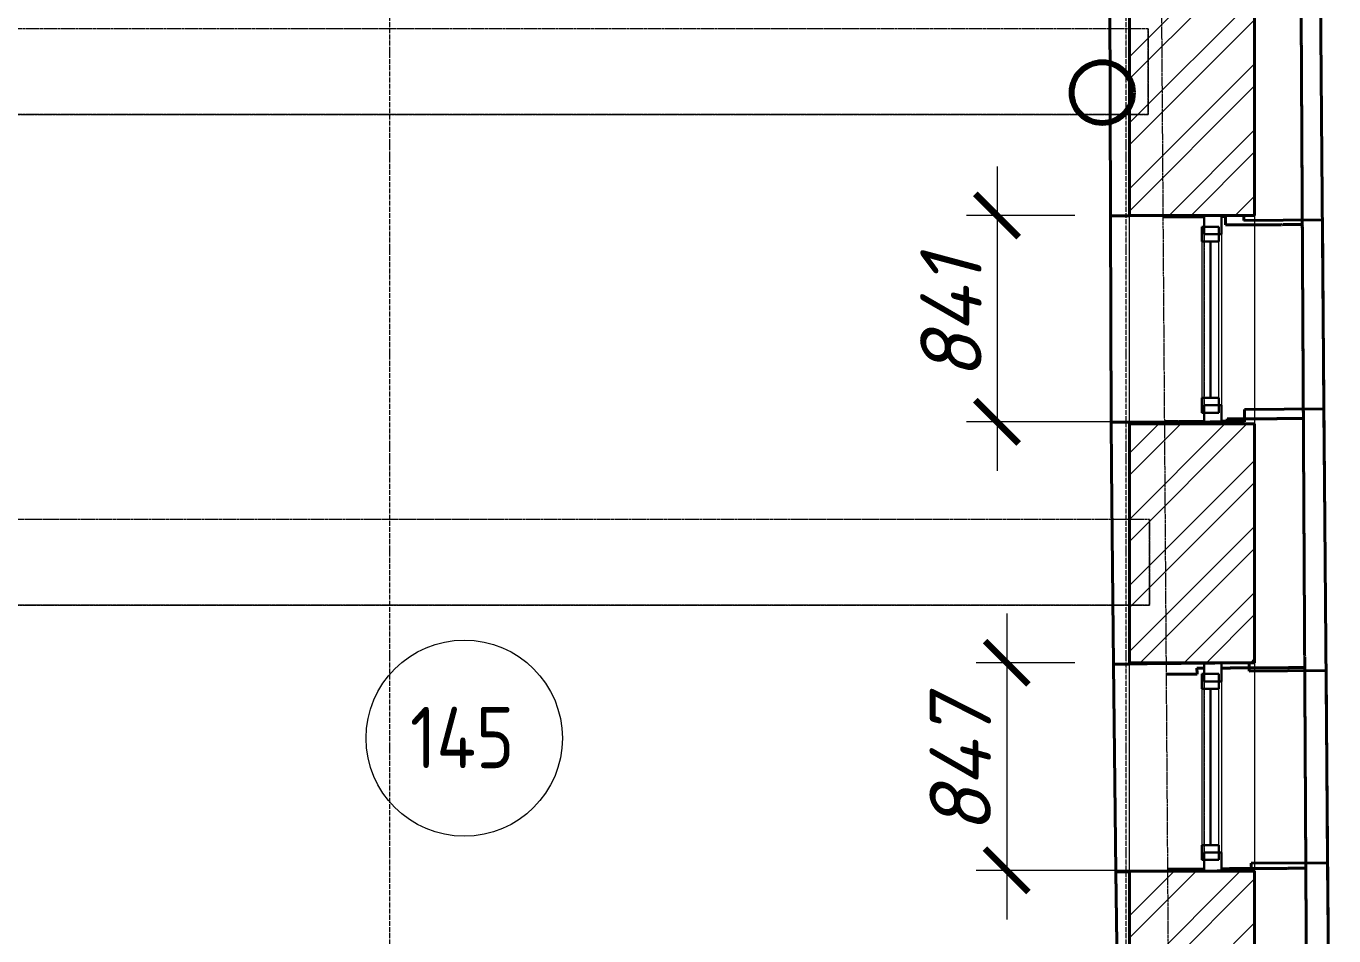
# Model space of a CAD drawing. Header units: millimetres. Extents: x 749182 to 2267578, y 70462 to 311449.
# Drawn here: x 2003148 to 2008477, y 78351 to 82060 of the extents above; entities that cross this region are included whole.
import ezdxf

# ---------------------------------------------------------------- set-up
doc = ezdxf.new("R2010")
doc.units = ezdxf.units.MM
for name, pattern in [('ADSK_Линия сетки', [25, 20, -2.5, 0, -2.5]), ('ADSK_Сверху', [4.5, 3, -1.5]), ('осеваяX2', [4, 2.5, -0.5, 0.5, -0.5])]:
    doc.linetypes.add(name, pattern=pattern)
doc.layers.get('Defpoints').update_dxf_attribs({"color": 255})
for name, color, linetype, lineweight in [('_ Окна', 7, 'Continuous', 30), ('Витраж', 7, 'Continuous', 9), ('Каркас', 7, 'Continuous', 9), ('Марки помещений', 7, 'Continuous', 20), ('Окна', 7, 'Continuous', 18), ('Оси', 165, 'осеваяX2', 13), ('Перекрытие', 7, 'Continuous', 18), ('размеры', 7, 'Continuous', 9), ('Стены', 184, 'Continuous', 40), ('Стены наружные', 7, 'Continuous', 18), ('Стены разрез', 7, 'Continuous', 35), ('стояки', 7, 'Continuous', 9)]:
    doc.layers.add(name, color=color, linetype=linetype, lineweight=lineweight)
doc.layers.add('планы со стояками отопление_dwg', color=7, linetype='Continuous', lineweight=9, true_color=0x767676)
doc.styles.add('GOST Common_2', font='GOST_Common.ttf', dxfattribs={"width": 0.9, "height": 200})
doc.styles.add('М2', font='isocpeui.ttf')
doc.dimstyles.new('SPDS 1_100', dxfattribs={"dimscale": 100, "dimtxt": 2.5, "dimasz": 1.77, "dimexe": 1.25, "dimexo": 0.625, "dimtad": 1, "dimdec": 0, "dimrnd": 0.001, "dimzin": 9, "dimtxsty": 'М2', "dimblk": 'ARCHTICK', "dimcen": 2.5, "dimdle": 2, "dimclrt": 256, "dimadec": 0, "dimazin": 2, "dimtfac": 0.75, "dimtdec": 0, "dimtmove": 1, "dimatfit": 3, "dimfxl": 0, "dimtolj": 1, "dimlwd": 9, "dimlwe": 9, "dimarcsym": 0})

# ---------------------------------------------------------------- blocks, each defined once
blk = doc.blocks.new('Существующие стены 2 этаж - Существующие стены 2 этаж-699583-01 План 1-го этажа маркировочный')
at = {"layer": 'Стены', "color": 254, "linetype": 'ADSK_Сверху', "true_color": 0xe8c5d7}
for p, q in [((50113.3, 8335.8), (50159.1, -55.6)), ((50128.1, 5634.3), (50122.5, 6654.3)), ((49560, 5665.1), (49675.2, 5665.9)), ((49675.2, 5665.9), (49560, 5665.1)), ((49675.2, 5665.9), (49728.4, 5666.3)), ((49728.4, 5666.3), (49675.2, 5665.9)), ((49798.4, 5666.8), (49815.2, 5666.9)), ((49815.2, 5666.9), (49798.4, 5666.8)), ((49815.2, 5666.9), (49815.4, 5632.6)), ((49815.4, 5632.6), (49815.2, 5666.9)), ((49815.4, 5632.6), (50128.1, 5634.3)), ((50128.1, 5634.3), (49815.4, 5632.6)), ((50132.4, 4843.5), (50128.1, 5634.3)), ((50132.4, 4843.5), (50128.1, 5634.3)), ((50128.1, 5634.3), (50132.4, 4843.5)), ((49681.2, 4831.5), (49565.8, 4830.7)), ((49565.8, 4830.7), (49681.2, 4831.5)), ((49728.4, 4831.9), (49681.2, 4831.5)), ((49681.2, 4831.5), (49728.4, 4831.9)), ((49821.2, 4832.6), (49798.4, 4832.4)), ((49798.4, 4832.4), (49821.2, 4832.6)), ((50132.4, 4843.5), (49821.2, 4841.8)), ((49821.2, 4841.8), (50132.4, 4843.5)), ((49821.2, 4841.8), (49821.2, 4832.6)), ((49821.2, 4832.6), (49821.2, 4841.8)), ((50137.9, 3828.1), (50132.4, 4843.5)), ((49573, 3800.9), (49699, 3801.8)), ((49699, 3801.8), (49573, 3800.9)), ((49698.8, 3825.4), (49728.4, 3825.6)), ((49728.4, 3825.6), (49698.8, 3825.4)), ((49699, 3801.8), (49698.8, 3825.4)), ((49698.8, 3825.4), (49699, 3801.8)), ((49798.4, 3826.1), (49838.8, 3826.4)), ((49838.8, 3826.4), (49798.4, 3826.1)), ((49838.8, 3826.4), (50137.9, 3828.1)), ((50137.9, 3828.1), (49838.8, 3826.4)), ((50142.4, 3010), (50137.9, 3828.1)), ((50142.4, 3010), (50137.9, 3828.1)), ((50137.9, 3828.1), (50142.4, 3010)), ((49704.8, 3006.5), (49578.6, 3005.6)), ((49578.6, 3005.6), (49704.8, 3006.5)), ((49728.4, 3006.8), (49704.8, 3006.5)), ((49704.8, 3006.5), (49728.4, 3006.8)), ((49844.8, 3008.4), (49798.4, 3007.8)), ((49798.4, 3007.8), (49844.8, 3008.4)), ((50142.4, 3010), (49844.8, 3008.4)), ((49844.8, 3008.4), (50142.4, 3010)), ((50148, 1988.3), (50142.4, 3010))]:
    blk.add_line(p, q, dxfattribs=at)
blk = doc.blocks.new('ADSK_БалкаЖБ_Прямоугольная - 350х280мм-843460-01 План 1-го этажа маркировочный')
at = {"layer": 'Каркас', "color": 253, "linetype": 'ADSK_Сверху', "true_color": 0xaaaaaa}
for p, q in [((-3601.1, 175), (-3601.1, -175)), ((-3601.1, 175), (3601.1, 175)), ((-3601.1, -175), (3601.1, -175))]:
    blk.add_line(p, q, dxfattribs=at)
at = {"layer": 'Каркас', "color": 253, "linetype": 'ADSK_Сверху', "true_color": 0xb2b2b2}
for p, q in [((-3601.1, -175), (-3601.1, 175)), ((3601.1, 175), (-3601.1, 175)), ((-3601.1, -175), (3601.1, -175))]:
    blk.add_line(p, q, dxfattribs=at)
blk = doc.blocks.new('ADSK_БалкаЖБ_Прямоугольная - 350х280мм-843461-01 План 1-го этажа маркировочный')
at = {"layer": 'Каркас', "color": 253, "linetype": 'ADSK_Сверху', "true_color": 0xaaaaaa}
for p, q in [((-3601.1, 175), (-3601.1, -175)), ((-3601.1, 175), (3601.1, 175)), ((-3601.1, -175), (3601.1, -175))]:
    blk.add_line(p, q, dxfattribs=at)
at = {"layer": 'Каркас', "color": 253, "linetype": 'ADSK_Сверху', "true_color": 0xb2b2b2}
for p, q in [((-3601.1, -175), (-3601.1, 175)), ((3601.1, 175), (-3601.1, 175)), ((-3601.1, -175), (3601.1, -175))]:
    blk.add_line(p, q, dxfattribs=at)
blk = doc.blocks.new('Прямоугольный импост - 70х20_56мм-1425354-01 План 1-го этажа маркировочный')
at = {"layer": 'Витраж', "color": 253, "linetype": 'ADSK_Сверху', "true_color": 0xaaaaaa}
for p, q in [((495.5, 2143), (425.5, 2143)), ((425.5, 2067), (425.5, 2143)), ((495.5, 2067), (495.5, 2143)), ((425.5, 1293), (425.5, 1369)), ((495.5, 1293), (495.5, 1369)), ((425.5, 1293), (495.5, 1293))]:
    blk.add_line(p, q, dxfattribs=at)
blk = doc.blocks.new('Прямоугольный импост - 70х20_56мм-1257200-01 План 1-го этажа маркировочный')
at = {"layer": 'Витраж', "color": 253, "linetype": 'ADSK_Сверху', "true_color": 0xaaaaaa}
for p, q in [((-76, 35), (0, 35)), ((0, 35), (0, -35)), ((0, -35), (-76, -35))]:
    blk.add_line(p, q, dxfattribs=at)
blk = doc.blocks.new('Прямоугольный импост - 70х20_56мм-1257201-01 План 1-го этажа маркировочный')
at = {"layer": 'Витраж', "color": 253, "linetype": 'ADSK_Сверху', "true_color": 0xaaaaaa}
for p, q in [((0, 35), (-76, 35)), ((0, -35), (0, 35)), ((-76, -35), (0, -35))]:
    blk.add_line(p, q, dxfattribs=at)
blk = doc.blocks.new('Прямоугольный импост - 70х60мм-1425356-01 План 1-го этажа маркировочный')
at = {"layer": 'Витраж', "color": 253, "linetype": 'ADSK_Сверху', "true_color": 0xaaaaaa}
for p, q in [((495.5, 7579.9), (425.5, 7579.9)), ((425.5, 6881.9), (425.5, 7579.9)), ((495.5, 6881.9), (495.5, 7579.9)), ((425.5, 6881.9), (495.5, 6881.9))]:
    blk.add_line(p, q, dxfattribs=at)
blk = doc.blocks.new('Существующие стены 1 эт - Существующие стены 1 эт-653793-01 План 1-го этажа маркировочный')
at = {"layer": 'Стены'}
for p, q in [((50189.1, 8257.2), (50256.6, -151.9)), ((49346.7, 5669.6), (49343.5, 6689.2)), ((49728.4, 5670.8), (49346.7, 5669.6)), ((49346.7, 5669.6), (49423.4, 5669.8)), ((49423.4, 5669.8), (49346.7, 5669.6)), ((49349.4, 4828.3), (49346.7, 5669.6)), ((49349.4, 4828.3), (49346.7, 5669.6)), ((49346.7, 5669.6), (49349.4, 4828.3)), ((49349.4, 4828.3), (49346.7, 5669.6)), ((49890, 5671.3), (49798.4, 5671)), ((49890, 5650.7), (49890, 5671.3)), ((50210, 5653.3), (49890, 5650.7)), ((50210, 5653.3), (50216.1, 4882.7)), ((49892.5, 4880.1), (50216.1, 4882.7)), ((49892.6, 4830), (49892.5, 4880.1)), ((49349.4, 4828.3), (49728.4, 4829.5)), ((49423.4, 4828.5), (49349.4, 4828.3)), ((49349.4, 4828.3), (49423.4, 4828.5)), ((49350, 4652.3), (49349.4, 4828.3)), ((49798.4, 4829.7), (49892.6, 4830)), ((49351.6, 4504.4), (49350, 4652.3)), ((49359, 3841.8), (49351.6, 4504.4)), ((49728.4, 3845.9), (49359, 3841.8)), ((49359, 3841.8), (49423.4, 3842.5)), ((49423.4, 3842.5), (49359, 3841.8)), ((49368.5, 2995.2), (49359, 3841.8)), ((49368.5, 2995.2), (49359, 3841.8)), ((49359, 3841.8), (49368.5, 2995.2)), ((49368.5, 2995.2), (49359, 3841.8)), ((49910.9, 3847.9), (49798.4, 3846.7)), ((49911.3, 3813.2), (49910.9, 3847.9)), ((50224.7, 3815.7), (49911.3, 3813.2)), ((50224.7, 3815.7), (50231, 3032.6)), ((49368.5, 2995.2), (49423.4, 2995.8)), ((49423.4, 2995.8), (49368.5, 2995.2)), ((49368.5, 2995.2), (49423.4, 2995.8)), ((49379.6, 2009.6), (49368.5, 2995.2)), ((49611.2, 2997.9), (49728.4, 2999.3)), ((49798.4, 3000), (49920.4, 3001.4)), ((49920.1, 3030.1), (50231, 3032.6)), ((49920.4, 3001.4), (49920.1, 3030.1))]:
    blk.add_line(p, q, dxfattribs=at)
at = {"layer": 'Стены разрез'}
for p, q in [((50210, 5653.3), (50201.7, 6683.2)), ((49343.6, 6652.4), (49346.7, 5669.6)), ((49346.7, 5669.6), (49750, 5670.9)), ((49750, 5670.9), (49890, 5671.3)), ((49890, 5671.3), (49890, 5650.7)), ((49890, 5650.7), (50210, 5653.3)), ((50216.1, 4882.7), (49892.5, 4880.1)), ((49892.5, 4880.1), (49892.6, 4830)), ((50224.7, 3815.7), (50216.1, 4882.7)), ((49752.6, 4829.6), (49349.4, 4828.3)), ((49349.4, 4828.3), (49350, 4652.3)), ((49892.6, 4830), (49752.6, 4829.6)), ((49350, 4652.3), (49351.6, 4504.4)), ((49351.6, 4504.4), (49359, 3841.8)), ((49359, 3841.8), (49770.9, 3846.4)), ((49770.9, 3846.4), (49910.9, 3847.9)), ((49910.9, 3847.9), (49911.3, 3813.2)), ((49911.3, 3813.2), (50224.7, 3815.7)), ((49780.4, 2999.8), (49368.5, 2995.2)), ((49368.5, 2995.2), (49379.6, 2009.6)), ((49920.4, 3001.4), (49780.4, 2999.8)), ((50231, 3032.6), (49920.1, 3030.1)), ((49920.1, 3030.1), (49920.4, 3001.4)), ((50239.4, 1980.8), (50231, 3032.6))]:
    blk.add_line(p, q, dxfattribs=at)
blk = doc.blocks.new('Витраж-тент со смещением вовне - 60мм 30 сдвиг-1466941-01 План 1-го этажа маркировочный')
at = {"layer": '_ Окна'}
for p, q in [((-379, 25), (-379, -45)), ((-379, 25), (-319, 25)), ((-379, -45), (-379, 25)), ((-319, 25), (-319, -45)), ((379, 25), (319, 25)), ((319, 25), (319, -45)), ((379, -45), (379, 25)), ((379, -45), (379, 25)), ((-319, -45), (-379, -45)), ((-319, -10), (319, -10)), ((319, -45), (379, -45))]:
    blk.add_line(p, q, dxfattribs=at)
at = {"layer": 'Окна'}
for p, q in [((319, 25), (-319, 25)), ((-319, -45), (319, -45))]:
    blk.add_line(p, q, dxfattribs=at)
blk = doc.blocks.new('Прямоугольный импост - 70х20_56мм-V173-01 План 1-го этажа маркировочный')
at = {"layer": 'Витраж', "lineweight": 30}
for p, q in [((-76, 35), (0, 35)), ((-76, -35), (-76, 35)), ((0, 35), (0, -35)), ((0, -35), (-76, -35))]:
    blk.add_line(p, q, dxfattribs=at)
blk = doc.blocks.new('Прямоугольный импост - 70х20_56мм-V174-01 План 1-го этажа маркировочный')
at = {"layer": 'Витраж', "lineweight": 30}
for p, q in [((0, 35), (-76, 35)), ((-76, 35), (-76, -35)), ((0, -35), (0, 35)), ((-76, -35), (0, -35))]:
    blk.add_line(p, q, dxfattribs=at)
blk = doc.blocks.new('Прямоугольный импост - 70х60мм-V36-01 План 1-го этажа маркировочный')
at = {"layer": 'Витраж'}
for p, q in [((425.5, 1369), (425.5, 2067)), ((495.5, 2067), (495.5, 1369))]:
    blk.add_line(p, q, dxfattribs=at)
blk = doc.blocks.new('планы со стояками отопление_dwg-1484427-01 План 1-го этажа маркировочный')
at = {"layer": 'стояки', "lineweight": 80}
blk.add_circle((221708.3, 162249.1), 124.3, dxfattribs=at)
blk = doc.blocks.new('_ArchTick')
at = {"color": 0, "linetype": 'ByBlock', "const_width": 0.15}
blk.add_lwpolyline([(-0.5, -0.5), (0.5, 0.5)], dxfattribs=at)
blk = doc.blocks.new('*D2816')
at = {"layer": 'Defpoints', "color": 0, "lineweight": 20, "transparency": 16777216}
for p in [(2007483.6, 79464.6), (2007143.7, 78618), (2008140.6, 78618)]:
    blk.add_point(p, dxfattribs=at)
at = {"layer": 'размеры', "color": 0, "lineweight": 9, "transparency": 16777216}
for p, q in [((2007143.7, 79664.6), (2007143.7, 78418)), ((2007421.1, 79464.6), (2007018.7, 79464.6)), ((2008078.1, 78618), (2007018.7, 78618))]:
    blk.add_line(p, q, dxfattribs=at)
at = {"layer": 'размеры', "color": 0, "lineweight": 9, "transparency": 16777216, "xscale": 177, "yscale": 177, "zscale": 177}
for p, rotation in [((2007143.7, 79464.6), 90), ((2007143.7, 78618), 270)]:
    blk.add_blockref('_ArchTick', p, dxfattribs=dict(at, rotation=rotation))
at = {"layer": 'размеры', "lineweight": 20, "transparency": 16777216, "insert": (2006954.6, 79041.3), "char_height": 250, "width": 474.561, "attachment_point": 5, "rotation": 90, "style": 'М2'}
blk.add_mtext('\\A1;847', dxfattribs=at)
blk = doc.blocks.new('*D2817')
at = {"layer": 'Defpoints', "color": 0, "lineweight": 20, "transparency": 16777216}
for p in [(2007483.6, 81287.9), (2007104.2, 80446.6), (2008112.9, 80446.6)]:
    blk.add_point(p, dxfattribs=at)
at = {"layer": 'размеры', "color": 0, "lineweight": 9, "transparency": 16777216}
for p, q in [((2007104.2, 81487.9), (2007104.2, 80246.6)), ((2007421.1, 81287.9), (2006979.2, 81287.9)), ((2008050.4, 80446.6), (2006979.2, 80446.6))]:
    blk.add_line(p, q, dxfattribs=at)
at = {"layer": 'размеры', "color": 0, "lineweight": 9, "transparency": 16777216, "xscale": 177, "yscale": 177, "zscale": 177}
for p, rotation in [((2007104.2, 81287.9), 90), ((2007104.2, 80446.6), 270)]:
    blk.add_blockref('_ArchTick', p, dxfattribs=dict(at, rotation=rotation))
at = {"layer": 'размеры', "lineweight": 20, "transparency": 16777216, "insert": (2006916.7, 80867.3), "char_height": 250, "width": 429.56, "attachment_point": 5, "rotation": 90, "style": 'М2'}
blk.add_mtext('\\A1;841', dxfattribs=at)
blk = doc.blocks.new('ADSK_Марка_Помещение_ОдноЗначение - Номер-247393-01 План 1-го этажа маркировочный')
at = {"layer": 'Марки помещений'}
blk.add_circle((0, 0), 4, dxfattribs=at)

msp = doc.modelspace()

# ---------------------------------------------------------------- hatches: boundary and pattern name
at = {"layer": 'Стены наружные', "lineweight": 9}
h = msp.add_hatch(dxfattribs=at)
h.set_pattern_fill('FP_4', color=256, angle=45, style=0, pattern_type=2)
h.set_pattern_definition([(45, (1958220.23, 75616.62), (-134.70384, 134.70384), []), (45, (1958310.03, 75616.62), (-134.70384, 134.70384), [])])
h.paths.add_polyline_path([(2008153.6265, 75766.8503), (2008153.6265, 76782.286), (2007643.6265, 76782.286), (2007643.6265, 75766.8503), (2008148.0145, 75766.8503)])
h.paths.add_polyline_path([(2008153.6265, 77632.286), (2008153.6265, 78614.5654), (2007643.6265, 78614.5654), (2007643.6265, 77632.286), (2007815.88, 77632.286)])
h.paths.add_polyline_path([(2008153.6265, 79464.5654), (2008153.6265, 80437.9493), (2007643.6265, 80437.9493), (2007643.6265, 79464.5654), (2007815.88, 79464.5654)])
h.paths.add_polyline_path([(2007643.6265, 81287.9493), (2008153.6265, 81287.9493), (2008153.6265, 82274.9434), (2007643.6265, 82274.9434), (2007643.6265, 82000.6814)])
h.paths.add_polyline_path([(2008153.6265, 83124.9434), (2008153.6265, 84658.9208), (2007643.6265, 84658.9208), (2007643.6265, 83124.9434), (2008104.3356, 83124.9434)])

# ---------------------------------------------------------------- linework, layer by layer
at = {"layer": 'Оси', "linetype": 'ADSK_Линия сетки'}
for p, q in [((2004630.1361, 71313.2448), (2004630.1361, 120151.4054)), ((2007630.1361, 71313.2448), (2007630.1361, 120151.4054))]:
    msp.add_line(p, q, dxfattribs=at)
at = {"layer": 'Перекрытие', "linetype": 'ADSK_Сверху'}
msp.add_line((2007757.5812, 84510.1393), (2007815.88, 76192.2503), dxfattribs=at)
at = {"layer": 'Стены наружные', "lineweight": 40}
for p, q in [((2007643.6265, 82274.9434), (2007643.6265, 81287.9493)), ((2008153.6265, 81287.9493), (2008153.6265, 82274.9434)), ((2007643.6265, 81287.9493), (2008153.6265, 81287.9493)), ((2008153.6265, 80437.9493), (2007643.6265, 80437.9493)), ((2007643.6265, 80437.9493), (2007643.6265, 79464.5654)), ((2008153.6265, 79464.5654), (2008153.6265, 80437.9493)), ((2007643.6265, 79464.5654), (2008153.6265, 79464.5654)), ((2008153.6265, 78614.5654), (2007643.6265, 78614.5654)), ((2007643.6265, 78614.5654), (2007643.6265, 77632.286)), ((2008153.6265, 77632.286), (2008153.6265, 78614.5654))]:
    msp.add_line(p, q, dxfattribs=at)
at = {"layer": 'Стены наружные'}
for p, q in [((2007643.6265, 80437.9493), (2007643.6265, 81287.9493)), ((2008153.6265, 81287.9493), (2008153.6265, 80437.9493)), ((2007643.6265, 78614.5654), (2007643.6265, 79464.5654)), ((2008153.6265, 79464.5654), (2008153.6265, 78614.5654))]:
    msp.add_line(p, q, dxfattribs=at)

# ---------------------------------------------------------------- block references
at = {"layer": '_ Окна', "rotation": 270.0000000000003}
for p in [(2007983.6265, 80862.9493), (2007983.6265, 79039.5654)]:
    msp.add_blockref('Витраж-тент со смещением вовне - 60мм 30 сдвиг-1466941-01 План 1-го этажа маркировочный', p, dxfattribs=at)
at = {"layer": 'Витраж', "color": 253, "linetype": 'ADSK_Сверху', "true_color": 0xaaaaaa}
for name, p, rotation in [('Прямоугольный импост - 70х20_56мм-1425354-01 План 1-го этажа маркировочный', (2008444.1252, 82580.9571), 180), ('Прямоугольный импост - 70х20_56мм-1257201-01 План 1-го этажа маркировочный', (2007983.6265, 81287.9493), 90.00000000000031), ('Прямоугольный импост - 70х60мм-1425356-01 План 1-го этажа маркировочный', (2008444.1252, 88093.8436), 180), ('Прямоугольный импост - 70х20_56мм-1425354-01 План 1-го этажа маркировочный', (2008444.1252, 80757.5733), 180), ('Прямоугольный импост - 70х20_56мм-1257201-01 План 1-го этажа маркировочный', (2007983.6265, 79464.5654), 90.00000000000031), ('Прямоугольный импост - 70х60мм-1425356-01 План 1-го этажа маркировочный', (2008444.1252, 86270.4598), 180)]:
    msp.add_blockref(name, p, dxfattribs=dict(at, rotation=rotation))
at = {"layer": 'Витраж'}
for name, p, rotation in [('Прямоугольный импост - 70х20_56мм-V174-01 План 1-го этажа маркировочный', (2007983.6265, 81287.9493), 90.00000000000031), ('Прямоугольный импост - 70х60мм-V36-01 План 1-го этажа маркировочный', (2008444.1252, 82580.9571), 180), ('Прямоугольный импост - 70х20_56мм-V174-01 План 1-го этажа маркировочный', (2007983.6265, 79464.5654), 90.00000000000031), ('Прямоугольный импост - 70х60мм-V36-01 План 1-го этажа маркировочный', (2008444.1252, 80757.5733), 180)]:
    msp.add_blockref(name, p, dxfattribs=dict(at, rotation=rotation))
at = {"layer": 'Витраж', "color": 253, "linetype": 'ADSK_Сверху', "true_color": 0xaaaaaa, "extrusion": (0, 0, -1), "rotation": 269.9999999999997}
for p in [(-2007983.6265, 80437.9493), (-2007983.6265, 78614.5654)]:
    msp.add_blockref('Прямоугольный импост - 70х20_56мм-1257200-01 План 1-го этажа маркировочный', p, dxfattribs=at)
at = {"layer": 'Витраж', "extrusion": (0, 0, -1), "rotation": 269.9999999999997}
for p in [(-2007983.6265, 80437.9493), (-2007983.6265, 78614.5654)]:
    msp.add_blockref('Прямоугольный импост - 70х20_56мм-V173-01 План 1-го этажа маркировочный', p, dxfattribs=at)
at = {"layer": 'Каркас', "color": 253, "linetype": 'ADSK_Сверху', "true_color": 0xaaaaaa, "rotation": 180}
for name, p in [('ADSK_БалкаЖБ_Прямоугольная - 350х280мм-843461-01 План 1-го этажа маркировочный', (2004119.4995, 81873.9762)), ('ADSK_БалкаЖБ_Прямоугольная - 350х280мм-843460-01 План 1-го этажа маркировочный', (2004124.4952, 79873.9762))]:
    msp.add_blockref(name, p, dxfattribs=at)
at = {"layer": 'Марки помещений', "xscale": 99.99999999999993, "yscale": 99.99999999999993, "zscale": 99.99999999999993}
msp.add_blockref('ADSK_Марка_Помещение_ОдноЗначение - Номер-247393-01 План 1-го этажа маркировочный', (2004932.9574, 79156.8731), dxfattribs=at)
at = {"layer": 'планы со стояками отопление_dwg', "color": 6, "true_color": 0xff00ff}
msp.add_blockref('планы со стояками отопление_dwg-1484427-01 План 1-го этажа маркировочный', (1785824.7266, -80460.4271), dxfattribs=at)
at = {"layer": 'Стены', "color": 254, "linetype": 'ADSK_Сверху', "true_color": 0xe8c5d7}
msp.add_blockref('Существующие стены 2 этаж - Существующие стены 2 этаж-699583-01 План 1-го этажа маркировочный', (1958220.2258, 75616.6187), dxfattribs=at)
at = {"layer": 'Стены', "color": 243, "true_color": 0xbb5389}
msp.add_blockref('Существующие стены 1 эт - Существующие стены 1 эт-653793-01 План 1-го этажа маркировочный', (1958220.2258, 75616.6187), dxfattribs=at)

# ---------------------------------------------------------------- texts
at = {"layer": 'Марки помещений', "lineweight": 9, "insert": (2004712.0001, 79284.5982), "char_height": 250, "width": 548.35425, "attachment_point": 1, "style": 'GOST Common_2'}
msp.add_mtext('145', dxfattribs=at)

# ---------------------------------------------------------------- dimensions: what is measured, and where the dimension line sits
at = {"layer": 'размеры', "lineweight": 20}
for base, p1, p2, picture, middle in [((2007104.2032, 80446.6462), (2007483.6265, 81287.9493), (2008112.8506, 80446.6462), '*D2817', (2006916.7032, 80867.2977)), ((2007143.7453, 78618.0303), (2007483.6265, 79464.5654), (2008140.6374, 78618.0303), '*D2816', (2006954.6354, 79041.2979))]:
    dim = msp.add_linear_dim(base=base, p1=p1, p2=p2, angle=90, dimstyle='SPDS 1_100', dxfattribs=at)
    dim.commit()
    dim.dimension.update_dxf_attribs({"geometry": picture, "text_midpoint": middle})

doc.saveas('drawing.dxf')
